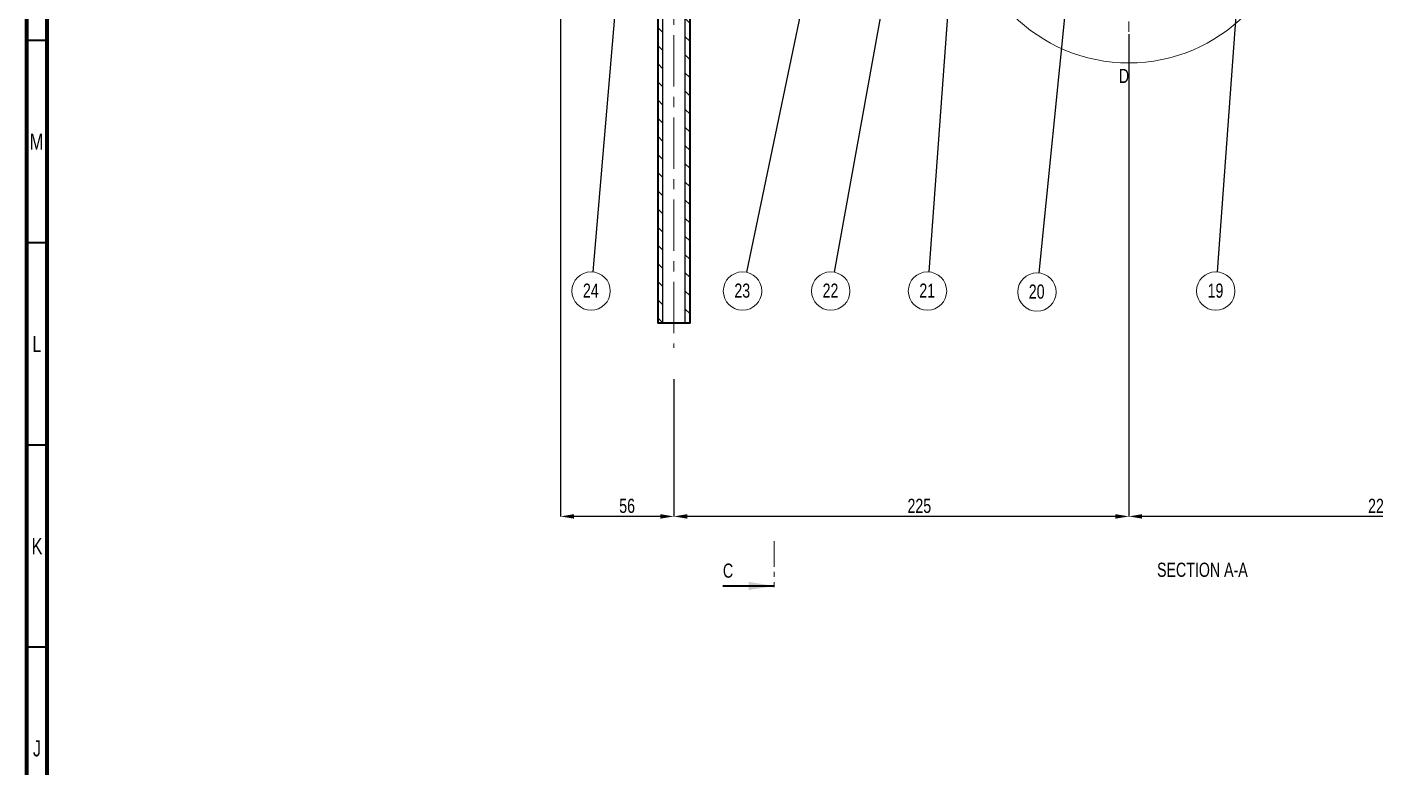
# Model space of a CAD drawing. Header units: millimetres. Extents: x 15 to 1184, y 5 to 836.
# Drawn here: x 15 to 348.4, y 440.9 to 623.9 of the extents above; entities that cross this region are included whole.
import ezdxf

# ---------------------------------------------------------------- set-up
doc = ezdxf.new("R2010")
doc.units = ezdxf.units.MM
doc.header["$PDSIZE"] = -1
doc.linetypes.add('CENTERX2', pattern=[20.32, 12.7, -2.54, 2.54, -2.54])
doc.linetypes.add('PHANTOM', pattern=[12.7, 6.35, -1.27, 1.27, -1.27, 1.27, -1.27])
doc.layers.add('gachNet', color=3, linetype='Continuous', lineweight=9, plot=False)
for name, color, linetype, lineweight in [('lightNet', 50, 'Continuous', 13), ('mainNet', 7, 'Continuous', 35), ('net cat', 7, 'PHANTOM', 13)]:
    doc.layers.add(name, color=color, linetype=linetype, lineweight=lineweight)
doc.styles.add('SLDTEXTSTYLE0', font='TXT', dxfattribs={"width": 0.75})
doc.dimstyles.new('SLDDIMSTYLE0', dxfattribs={"dimtxt": 3.5, "dimasz": 3.302, "dimexe": 0, "dimexo": 0.0625, "dimgap": 0.875, "dimtad": 1, "dimdec": 0, "dimlfac": 2, "dimrnd": 1e-09, "dimzin": 12, "dimdsep": 46, "dimtxsty": 'SLDTEXTSTYLE0', "dimsah": 1, "dimcen": 0.09, "dimadec": 0, "dimazin": 3, "dimtfac": 1, "dimtdec": 0, "dimtofl": 0, "dimtmove": 0, "dimatfit": 3, "dimfxl": 1, "dimfrac": 2, "dimtolj": 1, "dimtzin": 12, "dimarcsym": 0})
doc.dimstyles.new('SLDDIMSTYLE1', dxfattribs={"dimtxt": 0.18, "dimasz": 3.302, "dimexe": 0, "dimexo": 0.0625, "dimgap": 0, "dimtad": 0, "dimtih": 1, "dimtoh": 1, "dimdec": 0, "dimrnd": 1e-09, "dimzin": 0, "dimdsep": 46, "dimtxsty": 'Standard', "dimsah": 1, "dimcen": 0.09, "dimadec": 0, "dimazin": 0, "dimtfac": 3.302, "dimtdec": 0, "dimtofl": 0, "dimtmove": 0, "dimatfit": 3, "dimfxl": 1, "dimfrac": 2, "dimtolj": 1, "dimtzin": 0, "dimarcsym": 0})

# ---------------------------------------------------------------- blocks, each defined once
blk = doc.blocks.new('_D_8')
at = {"layer": 'Defpoints', "color": 0, "transparency": 16777216}
for p in [(287.47, 622.17), (399.97, 563.96), (287.47, 502.84)]:
    blk.add_point(p, dxfattribs=at)
at = {"layer": 'lightNet', "color": 0, "lineweight": -2, "transparency": 16777216}
for p, q in [((287.47, 622.11), (287.47, 502.84)), ((399.97, 563.9), (399.97, 502.84)), ((396.66, 502.84), (290.77, 502.84))]:
    blk.add_line(p, q, dxfattribs=at)
at = {"layer": 'lightNet', "color": 0, "transparency": 16777216}
for points in [[(290.77, 503.39), (290.77, 502.29), (287.47, 502.84)], [(396.66, 503.39), (396.66, 502.29), (399.97, 502.84)]]:
    blk.add_solid(points, dxfattribs=at)
at = {"layer": 'lightNet', "color": 0, "transparency": 16777216, "insert": (349.57, 507.21), "char_height": 3.5, "attachment_point": 2, "style": 'SLDTEXTSTYLE0'}
blk.add_mtext('\\A1;225', dxfattribs=at)
blk = doc.blocks.new('_D_9')
at = {"layer": 'Defpoints', "color": 0, "transparency": 16777216}
for p in [(287.47, 622.17), (174.97, 536.82), (174.97, 502.84)]:
    blk.add_point(p, dxfattribs=at)
at = {"layer": 'lightNet', "color": 0, "lineweight": -2, "transparency": 16777216}
for p, q in [((287.47, 622.11), (287.47, 502.84)), ((174.97, 536.76), (174.97, 502.84)), ((284.16, 502.84), (178.27, 502.84))]:
    blk.add_line(p, q, dxfattribs=at)
at = {"layer": 'lightNet', "color": 0, "transparency": 16777216}
for points in [[(178.27, 503.39), (178.27, 502.29), (174.97, 502.84)], [(284.16, 503.39), (284.16, 502.29), (287.47, 502.84)]]:
    blk.add_solid(points, dxfattribs=at)
at = {"layer": 'lightNet', "color": 0, "transparency": 16777216, "insert": (235.67, 507.21), "char_height": 3.5, "attachment_point": 2, "style": 'SLDTEXTSTYLE0'}
blk.add_mtext('\\A1;225', dxfattribs=at)
blk = doc.blocks.new('_D_10')
at = {"layer": 'Defpoints', "color": 0, "transparency": 16777216}
for p in [(146.97, 658.09), (174.97, 536.82), (146.97, 502.84)]:
    blk.add_point(p, dxfattribs=at)
at = {"layer": 'lightNet', "color": 0, "lineweight": -2, "transparency": 16777216}
for p, q in [((146.97, 658.02), (146.97, 502.84)), ((174.97, 536.76), (174.97, 502.84)), ((171.66, 502.84), (150.27, 502.84))]:
    blk.add_line(p, q, dxfattribs=at)
at = {"layer": 'lightNet', "color": 0, "transparency": 16777216}
for points in [[(150.27, 503.39), (150.27, 502.29), (146.97, 502.84)], [(171.66, 503.39), (171.66, 502.29), (174.97, 502.84)]]:
    blk.add_solid(points, dxfattribs=at)
at = {"layer": 'lightNet', "color": 0, "transparency": 16777216, "insert": (163.41, 507.21), "char_height": 3.5, "attachment_point": 2, "style": 'SLDTEXTSTYLE0'}
blk.add_mtext('\\A1;56', dxfattribs=at)
blk = doc.blocks.new('SW_NOTE_0_16')
at = {"color": 0, "linetype": 'Continuous', "lineweight": 0}
blk.add_circle((-0.97, -4.65), 4.75, dxfattribs=at)
at = {"color": 0, "linetype": 'Continuous', "lineweight": 0, "insert": (-1.04, -2.79), "char_height": 3.5, "attachment_point": 2, "style": 'SLDTEXTSTYLE0'}
blk.add_mtext('23', dxfattribs=at)
blk = doc.blocks.new('SW_NOTE_0_17')
at = {"color": 0, "linetype": 'Continuous', "lineweight": 0}
blk.add_circle((-0.47, -4.73), 4.75, dxfattribs=at)
at = {"color": 0, "linetype": 'Continuous', "lineweight": 0, "insert": (-0.54, -2.87), "char_height": 3.5, "attachment_point": 2, "style": 'SLDTEXTSTYLE0'}
blk.add_mtext('20', dxfattribs=at)
blk = doc.blocks.new('SW_NOTE_0_18')
at = {"color": 0, "linetype": 'Continuous', "lineweight": 0}
blk.add_circle((-0.34, -4.74), 4.75, dxfattribs=at)
at = {"color": 0, "linetype": 'Continuous', "lineweight": 0, "insert": (-0.41, -2.88), "char_height": 3.5, "attachment_point": 2, "style": 'SLDTEXTSTYLE0'}
blk.add_mtext('21', dxfattribs=at)
blk = doc.blocks.new('SW_NOTE_0_19')
at = {"color": 0, "linetype": 'Continuous', "lineweight": 0}
blk.add_circle((-0.85, -4.67), 4.75, dxfattribs=at)
at = {"color": 0, "linetype": 'Continuous', "lineweight": 0, "insert": (-0.92, -2.81), "char_height": 3.5, "attachment_point": 2, "style": 'SLDTEXTSTYLE0'}
blk.add_mtext('22', dxfattribs=at)
blk = doc.blocks.new('SW_NOTE_0_22')
at = {"color": 0, "linetype": 'Continuous', "lineweight": 0}
blk.add_circle((-0.4, -4.73), 4.75, dxfattribs=at)
at = {"color": 0, "linetype": 'Continuous', "lineweight": 0, "insert": (-0.47, -2.87), "char_height": 3.5, "attachment_point": 2, "style": 'SLDTEXTSTYLE0'}
blk.add_mtext('24', dxfattribs=at)
blk = doc.blocks.new('SW_NOTE_0_23')
at = {"color": 0, "linetype": 'Continuous', "lineweight": 0}
blk.add_circle((-0.35, -4.74), 4.75, dxfattribs=at)
at = {"color": 0, "linetype": 'Continuous', "lineweight": 0, "insert": (-0.42, -2.88), "char_height": 3.5, "attachment_point": 2, "style": 'SLDTEXTSTYLE0'}
blk.add_mtext('19', dxfattribs=at)

msp = doc.modelspace()

# ---------------------------------------------------------------- hatches: boundary and pattern name
at = {"layer": 'gachNet'}
h = msp.add_hatch(dxfattribs=at)
h.set_pattern_fill('ANSI31', color=256, angle=90, style=0)
h.paths.add_polyline_path([(170.97, 550.59), (172.22, 550.59), (172.22, 775.59), (170.97, 775.59)])
h = msp.add_hatch(dxfattribs=at)
h.set_pattern_fill('ANSI31', color=256, angle=90, style=0)
h.paths.add_polyline_path([(177.72, 550.59), (178.97, 550.59), (178.97, 775.59), (177.72, 775.59)])

# ---------------------------------------------------------------- linework, layer by layer
at = {"color": 7, "linetype": 'Continuous', "lineweight": 70}
for p, q in [((15, 5), (15, 836)), ((20, 10), (20, 831))]:
    msp.add_line(p, q, dxfattribs=at)
at = {"color": 7, "linetype": 'CENTERX2', "lineweight": 18}
for p, q in [((174.97, 784.39), (174.97, 544.55)), ((287.47, 701.4), (287.47, 622.17))]:
    msp.add_line(p, q, dxfattribs=at)
at = {"color": 7, "linetype": 'Continuous', "lineweight": 25}
for p, q in [((172.22, 550.59), (172.22, 775.59)), ((177.72, 775.59), (177.72, 550.59))]:
    msp.add_line(p, q, dxfattribs=at)
at = {"color": 7, "linetype": 'Continuous', "lineweight": 35}
for p, q in [((20, 620.5), (15, 620.5)), ((20, 570.5), (15, 570.5)), ((20, 520.5), (15, 520.5)), ((187.1, 485.64), (199.8, 485.64)), ((20, 470.5), (15, 470.5))]:
    msp.add_line(p, q, dxfattribs=at)
at = {"color": 7, "linetype": 'Continuous', "lineweight": 18}
msp.add_circle((287.47, 655.56), 40.59, dxfattribs=at)
at = {"color": 7, "linetype": 'Continuous', "lineweight": 35}
msp.add_solid([(199.8, 485.64), (193.45, 486.66), (193.45, 484.63)], dxfattribs=at)
at = {"layer": 'mainNet'}
for p, q in [((170.97, 775.59), (170.97, 550.59)), ((178.97, 550.59), (178.97, 775.59)), ((172.22, 550.59), (170.97, 550.59)), ((177.72, 550.59), (172.22, 550.59)), ((178.97, 550.59), (177.72, 550.59))]:
    msp.add_line(p, q, dxfattribs=at)
at = {"layer": 'net cat'}
msp.add_line((199.8, 496.75), (199.8, 484.05), dxfattribs=at)

# ---------------------------------------------------------------- block references
at = {"layer": 'lightNet'}
for name, p in [('SW_NOTE_0_22', (154.9, 563.3)), ('SW_NOTE_0_16', (192.92, 563.22)), ('SW_NOTE_0_19', (214.62, 563.24)), ('SW_NOTE_0_18', (238.03, 563.31)), ('SW_NOTE_0_17', (265.23, 563.06)), ('SW_NOTE_0_23', (309.33, 563.31))]:
    msp.add_blockref(name, p, dxfattribs=at)

# ---------------------------------------------------------------- texts
at = {"color": 7, "linetype": 'Continuous', "lineweight": 18, "insert": (285.01, 613.52), "char_height": 3.5, "attachment_point": 1, "style": 'SLDTEXTSTYLE0'}
msp.add_mtext('D', dxfattribs=at)
at = {"color": 7, "linetype": 'Continuous', "lineweight": 0, "attachment_point": 2, "style": 'SLDTEXTSTYLE0'}
for s, insert, char_height in [('M', (17.36, 597.47), 3.97), ('L', (17.45, 547.47), 3.97), ('K', (17.49, 497.47), 3.97), ('SECTION A-A', (305.67, 491.4), 3.5), ('J', (17.47, 447.47), 3.97)]:
    msp.add_mtext(s, dxfattribs=dict(at, insert=insert, char_height=char_height))
at = {"color": 7, "linetype": 'Continuous', "insert": (187.1, 491.19), "char_height": 3.5, "attachment_point": 1, "style": 'SLDTEXTSTYLE0'}
msp.add_mtext('C', dxfattribs=at)

# ---------------------------------------------------------------- dimensions: what is measured, and where the dimension line sits
at = {"layer": 'lightNet'}
for base, p1, p2, picture, middle in [((146.97, 502.84), (174.97, 536.82), (146.97, 658.09), '_D_10', (163.41, 502.84)), ((174.97, 502.84), (287.47, 622.17), (174.97, 536.82), '_D_9', (235.67, 502.84)), ((287.47, 502.84), (399.97, 563.96), (287.47, 622.17), '_D_8', (349.57, 502.84))]:
    dim = msp.add_linear_dim(base=base, p1=p1, p2=p2, dimstyle='SLDDIMSTYLE0', dxfattribs=at)
    dim.commit()
    dim.dimension.update_dxf_attribs({"geometry": picture, "text_midpoint": middle, "dimtype": 160})

# ---------------------------------------------------------------- leaders
at = {"color": 7, "linetype": 'Continuous', "lineweight": 0}
msp.add_leader([(316.33, 659.21), (309.33, 563.31)], dimstyle='SLDDIMSTYLE1', dxfattribs=at)
at = {"layer": 'lightNet'}
for points in [[(246.81, 684.74), (238.03, 563.31)], [(236.26, 682.84), (214.62, 563.24)], [(216.51, 676.34), (192.92, 563.22)], [(162.82, 656.19), (154.9, 563.3)], [(273.24, 643.16), (265.23, 563.06)]]:
    msp.add_leader(points, dimstyle='SLDDIMSTYLE1', dxfattribs=at)

doc.saveas('drawing.dxf')
